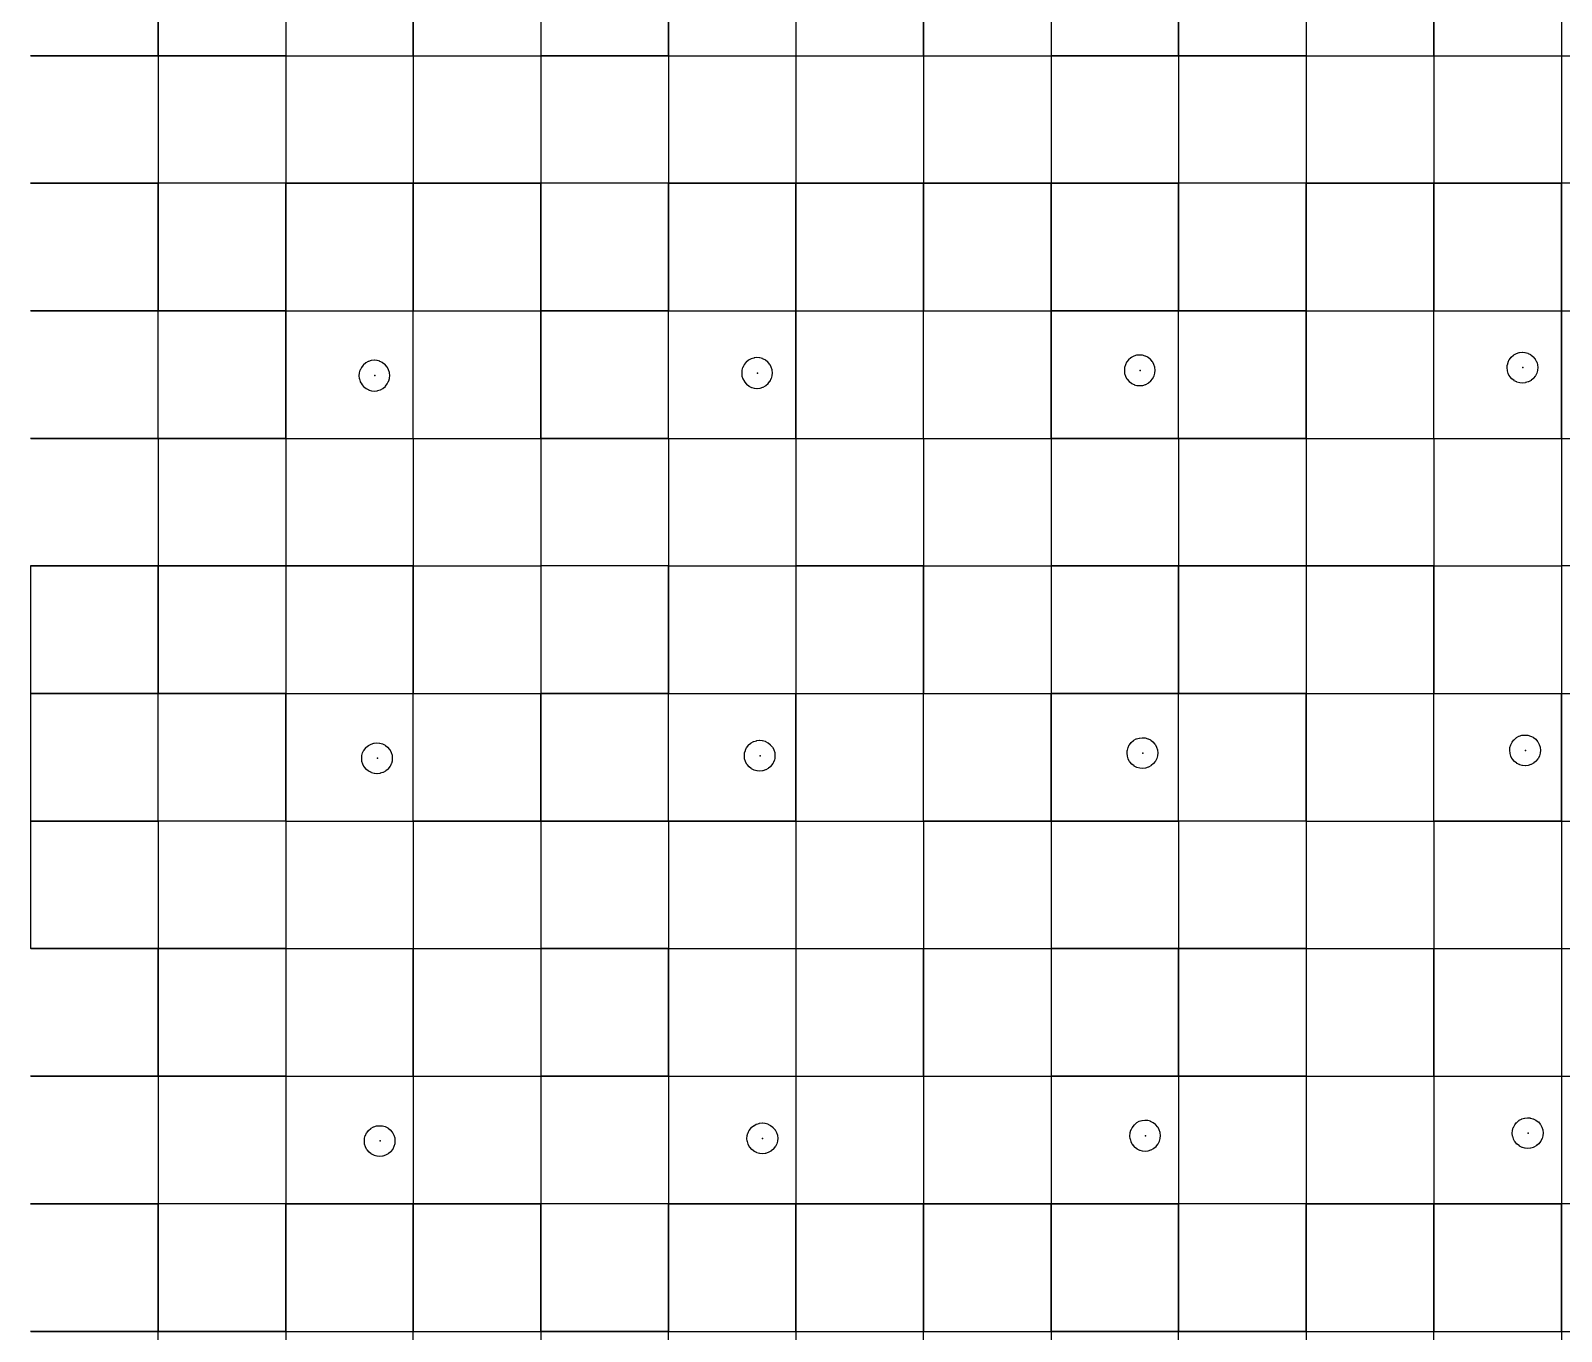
# Model space of a CAD drawing. Header units: metres. Extents: x 0 to 398, y -24 to 612.
# Drawn here: x 99 to 207, y 207 to 298.8 of the extents above; entities that cross this region are included whole.
import ezdxf

# ---------------------------------------------------------------- set-up
doc = ezdxf.new("R2010")
doc.units = ezdxf.units.M
doc.layers.add('LAYER_01_CUT', color=7, linetype='Continuous')
doc.layers.add('LAYER_04_GRID', color=7, linetype='Continuous')

msp = doc.modelspace()

# ---------------------------------------------------------------- linework, layer by layer
at = {"layer": 'LAYER_01_CUT'}
for points in [[(108, 297.01), (108, 306), (116.99, 306), (117, 306), (117, 297.01), (117, 297), (117, 288.01)], [(108, 305.99), (108, 297)], [(117, 305.99), (117, 297)], [(126, 297.01), (126, 306), (134.99, 306), (135, 306), (135, 297.01), (135, 297), (135, 288.01)], [(126, 305.99), (126, 297)], [(135, 305.99), (135, 297)], [(144, 297.01), (144, 306), (152.99, 306), (153, 306), (153, 297.01), (153, 297), (153, 288.01)], [(144, 305.99), (144, 297)], [(153, 305.99), (153, 297)], [(162, 297.01), (162, 306), (170.99, 306), (171, 306), (171, 297.01), (171, 297), (171, 288.01)], [(162, 305.99), (162, 297)], [(171, 305.99), (171, 297)], [(180, 297.01), (180, 306), (188.99, 306), (189, 306), (189, 297.01), (189, 297), (189, 288.01)], [(180, 305.99), (180, 297)], [(189, 305.99), (189, 297)], [(198, 297.01), (198, 306), (206.99, 306), (207, 306), (207, 297.01), (207, 297), (207, 288.01)], [(198, 305.99), (198, 297)], [(207, 305.99), (207, 297)], [(107.99, 297), (99, 297)], [(99.01, 297), (99, 297)], [(99.01, 297), (108, 297)], [(107.99, 297), (108, 297), (108, 288.01)], [(108, 297), (108, 297.01)], [(108, 297), (108, 296.99)], [(108, 297), (116.99, 297)], [(108, 297), (108.01, 297)], [(117, 297), (108.01, 297)], [(117, 297), (116.99, 297)], [(117, 297), (117, 296.99)], [(117, 297), (125.99, 297)], [(117, 297), (117.01, 297)], [(117.01, 297), (126, 297)], [(125.99, 297), (126, 297), (126, 288.01)], [(126, 297), (126, 297.01)], [(126.01, 297), (126, 297)], [(126, 297), (126, 296.99)], [(126, 297), (134.99, 297)], [(126.01, 297), (135, 297)], [(135, 297), (134.99, 297)], [(135, 297), (135, 296.99)], [(135, 297), (143.99, 297)], [(135, 297), (135.01, 297)], [(144, 297), (135.01, 297)], [(143.99, 297), (144, 297), (144, 288.01)], [(144, 297), (144, 297.01)], [(144, 297), (144, 296.99)], [(144, 297), (152.99, 297)], [(144, 297), (144.01, 297)], [(144.01, 297), (153, 297)], [(152.99, 297), (153, 297)], [(153.01, 297), (153, 297)], [(153, 297), (153, 296.99)], [(153, 297), (161.99, 297)], [(153.01, 297), (162, 297)], [(161.99, 297), (162, 297), (162, 288.01)], [(162, 297), (162, 297.01)], [(162, 297), (162, 296.99)], [(162, 297), (170.99, 297)], [(162, 297), (162.01, 297)], [(162.01, 297), (171, 297)], [(170.99, 297), (171, 297)], [(179.99, 297), (171, 297)], [(171.01, 297), (171, 297)], [(171, 297), (171, 296.99)], [(171.01, 297), (180, 297)], [(179.99, 297), (180, 297), (180, 288.01)], [(180, 297), (180, 297.01)], [(180, 297), (180, 296.99)], [(180, 297), (188.99, 297)], [(180, 297), (180.01, 297)], [(189, 297), (180.01, 297)], [(189, 297), (188.99, 297)], [(189, 297), (189, 296.99)], [(189, 297), (197.99, 297)], [(189, 297), (189.01, 297)], [(189.01, 297), (198, 297)], [(197.99, 297), (198, 297), (198, 288.01)], [(198, 297), (198, 297.01)], [(198.01, 297), (198, 297)], [(198, 297), (198, 296.99)], [(198, 297), (206.99, 297)], [(198.01, 297), (207, 297)], [(207, 297), (206.99, 297)], [(207, 297), (207, 296.99)], [(207, 297), (215.99, 297)], [(207, 297), (207.01, 297)], [(108, 296.99), (108, 288)], [(117, 296.99), (117, 288)], [(126, 296.99), (126, 288)], [(135, 296.99), (135, 288)], [(144, 296.99), (144, 288)], [(153, 296.99), (153, 288)], [(162, 296.99), (162, 288)], [(171, 296.99), (171, 288)], [(180, 296.99), (180, 288)], [(189, 296.99), (189, 288)], [(198, 296.99), (198, 288)], [(207, 296.99), (207, 288)], [(107.99, 288), (99, 288), (99.01, 288)], [(99.01, 288), (108, 288)], [(107.99, 288), (108, 288)], [(108, 288.01), (108, 288)], [(116.99, 288), (108, 288), (108.01, 288)], [(108, 279.01), (108, 288)], [(108, 287.99), (108, 288)], [(108, 287.99), (108, 279)], [(117, 288), (108.01, 288)], [(117, 288), (116.99, 288)], [(117, 288.01), (117, 288)], [(125.99, 288), (117, 288), (117.01, 288)], [(117, 279.01), (117, 288)], [(117, 287.99), (117, 288)], [(117, 287.99), (117, 279)], [(117.01, 288), (126, 288)], [(125.99, 288), (126, 288)], [(126, 288.01), (126, 288)], [(134.99, 288), (126, 288), (126.01, 288)], [(126, 279.01), (126, 288)], [(126, 287.99), (126, 288)], [(126, 287.99), (126, 279)], [(126.01, 288), (135, 288)], [(135, 288), (134.99, 288)], [(135, 288.01), (135, 288)], [(143.99, 288), (135, 288), (135.01, 288)], [(135, 279.01), (135, 288)], [(135, 287.99), (135, 288)], [(135, 287.99), (135, 279)], [(144, 288), (135.01, 288)], [(144, 288), (143.99, 288)], [(144, 288.01), (144, 288)], [(152.99, 288), (144, 288), (144.01, 288)], [(144, 279.01), (144, 288)], [(144, 287.99), (144, 288)], [(144, 287.99), (144, 279)], [(144.01, 288), (153, 288)], [(152.99, 288), (153, 288)], [(153, 288.01), (153, 288)], [(161.99, 288), (153, 288), (153.01, 288)], [(153, 279.01), (153, 288)], [(153, 287.99), (153, 288)], [(153, 287.99), (153, 279)], [(153.01, 288), (162, 288)], [(162, 288), (161.99, 288)], [(162, 288.01), (162, 288)], [(170.99, 288), (162, 288), (162.01, 288)], [(162, 279.01), (162, 288)], [(162, 287.99), (162, 288)], [(162, 287.99), (162, 279)], [(162.01, 288), (171, 288)], [(170.99, 288), (171, 288)], [(171, 288.01), (171, 288)], [(179.99, 288), (171, 288), (171.01, 288)], [(171, 279.01), (171, 288)], [(171, 287.99), (171, 288)], [(171, 287.99), (171, 279)], [(171.01, 288), (180, 288)], [(179.99, 288), (180, 288)], [(180, 288.01), (180, 288)], [(188.99, 288), (180, 288), (180.01, 288)], [(180, 279.01), (180, 288)], [(180, 287.99), (180, 288)], [(180, 287.99), (180, 279)], [(189, 288), (180.01, 288)], [(189, 288), (188.99, 288)], [(189, 288.01), (189, 288)], [(197.99, 288), (189, 288), (189.01, 288)], [(189, 279.01), (189, 288)], [(189, 287.99), (189, 288)], [(189, 287.99), (189, 279)], [(189.01, 288), (198, 288)], [(197.99, 288), (198, 288)], [(198, 288.01), (198, 288)], [(206.99, 288), (198, 288), (198.01, 288)], [(198, 279.01), (198, 288)], [(198, 287.99), (198, 288)], [(198, 287.99), (198, 279)], [(198.01, 288), (207, 288)], [(207, 288), (206.99, 288)], [(207, 288.01), (207, 288)], [(215.99, 288), (207, 288), (207.01, 288)], [(207, 279.01), (207, 288)], [(207, 287.99), (207, 288)], [(207, 287.99), (207, 279)], [(107.99, 279), (99, 279)], [(99.01, 279), (99, 279)], [(99.01, 279), (108, 279)], [(107.99, 279), (108, 279)], [(108, 279.01), (108, 279)], [(108, 270.01), (108, 279), (108, 278.99)], [(108, 279), (116.99, 279)], [(108, 279), (108.01, 279)], [(108, 270), (108, 278.99)], [(117, 279), (108.01, 279)], [(116.99, 279), (117, 279), (117, 270.01), (117, 270), (117, 261.01)], [(117, 279.01), (117, 279)], [(117, 279), (117, 278.99)], [(117, 279), (125.99, 279)], [(117, 279), (117.01, 279)], [(117, 270), (117, 278.99)], [(117.01, 279), (126, 279)], [(125.99, 279), (126, 279)], [(126, 279.01), (126, 279)], [(126, 270.01), (126, 279), (126, 278.99)], [(126.01, 279), (126, 279)], [(126, 279), (134.99, 279)], [(126, 270), (126, 278.99)], [(126.01, 279), (135, 279)], [(134.99, 279), (135, 279), (135, 270.01), (135, 270), (135, 261.01)], [(135, 279.01), (135, 279)], [(135, 279), (135, 278.99)], [(135, 279), (143.99, 279)], [(135, 279), (135.01, 279)], [(135, 270), (135, 278.99)], [(144, 279), (135.01, 279)], [(144, 279), (143.99, 279)], [(144, 279.01), (144, 279)], [(144, 270.01), (144, 279), (144, 278.99)], [(144, 279), (152.99, 279)], [(144, 279), (144.01, 279)], [(144, 270), (144, 278.99)], [(144.01, 279), (153, 279)], [(152.99, 279), (153, 279), (153, 270.01), (153, 270), (153, 261.01)], [(153, 279.01), (153, 279)], [(153.01, 279), (153, 279)], [(153, 279), (153, 278.99)], [(153, 279), (161.99, 279)], [(153, 270), (153, 278.99)], [(153.01, 279), (162, 279)], [(162, 279), (161.99, 279)], [(162, 279.01), (162, 279)], [(162, 270.01), (162, 279), (162, 278.99)], [(162, 279), (170.99, 279)], [(162, 279), (162.01, 279)], [(162, 270), (162, 278.99)], [(162.01, 279), (171, 279)], [(170.99, 279), (171, 279), (171, 270.01), (171, 270), (171, 261.01)], [(171, 279.01), (171, 279)], [(179.99, 279), (171, 279)], [(171.01, 279), (171, 279)], [(171, 279), (171, 278.99)], [(171, 270), (171, 278.99)], [(171.01, 279), (180, 279)], [(179.99, 279), (180, 279)], [(180, 279.01), (180, 279)], [(180, 270.01), (180, 279), (180, 278.99)], [(180, 279), (188.99, 279)], [(180, 279), (180.01, 279)], [(180, 270), (180, 278.99)], [(189, 279), (180.01, 279)], [(188.99, 279), (189, 279), (189, 270.01), (189, 270), (189, 261.01)], [(189, 279.01), (189, 279)], [(189, 279), (189, 278.99)], [(189, 279), (197.99, 279)], [(189, 279), (189.01, 279)], [(189, 270), (189, 278.99)], [(189.01, 279), (198, 279)], [(197.99, 279), (198, 279)], [(198, 279.01), (198, 279)], [(198, 270.01), (198, 279), (198, 278.99)], [(198.01, 279), (198, 279)], [(198, 279), (206.99, 279)], [(198, 270), (198, 278.99)], [(198.01, 279), (207, 279)], [(206.99, 279), (207, 279), (207, 270.01), (207, 270), (207, 261.01)], [(207, 279.01), (207, 279)], [(207, 279), (207, 278.99)], [(207, 279), (215.99, 279)], [(207, 279), (207.01, 279)], [(207, 270), (207, 278.99)], [(123.84, 275.34), (123.83, 275.35), (123.65, 275.43), (123.64, 275.44), (123.63, 275.44), (123.45, 275.49), (123.44, 275.49), (123.43, 275.49), (123.26, 275.51), (123.25, 275.51), (123.24, 275.51), (123.05, 275.49), (123.04, 275.49), (123.03, 275.49), (122.85, 275.43), (122.84, 275.43), (122.83, 275.42), (122.65, 275.33), (122.64, 275.32), (122.63, 275.31), (122.48, 275.18), (122.47, 275.17), (122.35, 275.01), (122.34, 275.01), (122.34, 275), (122.25, 274.82), (122.24, 274.81), (122.24, 274.81), (122.19, 274.62), (122.19, 274.61), (122.19, 274.61), (122.17, 274.43), (122.17, 274.42), (122.17, 274.41), (122.19, 274.22), (122.19, 274.21), (122.2, 274.2), (122.25, 274.02), (122.26, 274.01), (122.26, 274), (122.36, 273.82), (122.36, 273.82), (122.37, 273.8), (122.5, 273.65), (122.51, 273.64), (122.67, 273.52), (122.68, 273.51), (122.68, 273.51), (122.86, 273.42), (122.87, 273.41), (122.88, 273.41), (123.06, 273.36), (123.07, 273.36), (123.08, 273.36), (123.26, 273.34), (123.26, 273.34), (123.27, 273.34), (123.46, 273.36), (123.47, 273.36), (123.48, 273.37), (123.67, 273.42), (123.67, 273.43), (123.68, 273.43), (123.86, 273.53), (123.87, 273.53), (123.88, 273.54), (124.03, 273.67), (124.04, 273.68), (124.17, 273.84), (124.17, 273.85), (124.17, 273.85), (124.26, 274.03), (124.27, 274.04), (124.27, 274.05), (124.32, 274.23), (124.32, 274.24), (124.32, 274.25), (124.34, 274.43), (124.34, 274.43), (124.34, 274.44), (124.32, 274.63), (124.32, 274.64), (124.32, 274.65), (124.26, 274.84), (124.25, 274.84), (124.25, 274.85), (124.15, 275.03), (124.15, 275.04), (124.14, 275.05), (124.01, 275.21), (124, 275.21), (123.84, 275.34), (123.84, 275.34)], [(150.47, 273.55), (150.48, 273.55), (150.67, 273.61), (150.67, 273.61), (150.68, 273.62), (150.86, 273.71), (150.87, 273.72), (150.88, 273.73), (151.03, 273.86), (151.04, 273.87), (151.16, 274.03), (151.17, 274.03), (151.17, 274.04), (151.26, 274.22), (151.27, 274.23), (151.27, 274.23), (151.32, 274.42), (151.32, 274.43), (151.32, 274.43), (151.34, 274.61), (151.34, 274.62), (151.34, 274.63), (151.32, 274.82), (151.32, 274.83), (151.31, 274.84), (151.26, 275.02), (151.25, 275.03), (151.25, 275.04), (151.15, 275.22), (151.15, 275.22), (151.14, 275.24), (151.01, 275.39), (151, 275.4), (150.84, 275.52), (150.83, 275.53), (150.83, 275.53), (150.65, 275.62), (150.64, 275.62), (150.63, 275.63), (150.45, 275.68), (150.44, 275.68), (150.43, 275.68), (150.25, 275.7), (150.25, 275.7), (150.24, 275.7), (150.05, 275.68), (150.04, 275.67), (150.03, 275.67), (149.84, 275.61), (149.84, 275.61), (149.83, 275.61), (149.65, 275.51), (149.64, 275.51), (149.63, 275.5), (149.48, 275.37), (149.47, 275.36), (149.34, 275.2), (149.34, 275.19), (149.34, 275.18), (149.25, 275.01), (149.24, 275), (149.24, 274.99), (149.19, 274.81), (149.19, 274.8), (149.19, 274.79), (149.17, 274.61), (149.17, 274.61), (149.17, 274.6), (149.19, 274.41), (149.19, 274.4), (149.19, 274.39), (149.25, 274.2), (149.26, 274.19), (149.26, 274.19), (149.36, 274.01), (149.36, 274), (149.37, 273.99), (149.5, 273.83), (149.51, 273.83), (149.67, 273.7), (149.68, 273.7), (149.68, 273.69), (149.86, 273.6), (149.87, 273.6), (149.88, 273.6), (150.06, 273.55), (150.07, 273.55), (150.08, 273.54), (150.25, 273.53), (150.26, 273.53), (150.27, 273.53), (150.46, 273.55), (150.47, 273.55)], [(178.27, 274.41), (178.27, 274.42), (178.32, 274.6), (178.32, 274.61), (178.32, 274.62), (178.34, 274.8), (178.34, 274.81), (178.34, 274.81), (178.32, 275.01), (178.32, 275.01), (178.31, 275.02), (178.26, 275.21), (178.25, 275.22), (178.25, 275.23), (178.15, 275.4), (178.15, 275.41), (178.14, 275.42), (178.01, 275.58), (178, 275.58), (177.84, 275.71), (177.83, 275.71), (177.83, 275.72), (177.65, 275.81), (177.64, 275.81), (177.63, 275.81), (177.45, 275.86), (177.44, 275.87), (177.43, 275.87), (177.25, 275.88), (177.25, 275.88), (177.24, 275.88), (177.05, 275.86), (177.04, 275.86), (177.03, 275.86), (176.84, 275.8), (176.84, 275.8), (176.83, 275.79), (176.65, 275.7), (176.64, 275.69), (176.63, 275.68), (176.47, 275.55), (176.47, 275.55), (176.34, 275.39), (176.34, 275.38), (176.33, 275.37), (176.25, 275.19), (176.24, 275.19), (176.24, 275.18), (176.19, 274.99), (176.19, 274.99), (176.19, 274.98), (176.17, 274.8), (176.17, 274.79), (176.17, 274.78), (176.19, 274.59), (176.19, 274.58), (176.19, 274.58), (176.25, 274.39), (176.25, 274.38), (176.26, 274.37), (176.35, 274.2), (176.36, 274.19), (176.37, 274.18), (176.5, 274.02), (176.51, 274.01), (176.67, 273.89), (176.67, 273.88), (176.68, 273.88), (176.86, 273.79), (176.87, 273.79), (176.87, 273.78), (177.06, 273.73), (177.07, 273.73), (177.07, 273.73), (177.25, 273.72), (177.26, 273.72), (177.27, 273.72), (177.46, 273.74), (177.47, 273.74), (177.48, 273.74), (177.66, 273.8), (177.67, 273.8), (177.68, 273.8), (177.86, 273.9), (177.86, 273.9), (177.88, 273.92), (178.03, 274.05), (178.04, 274.05), (178.16, 274.21), (178.17, 274.22), (178.17, 274.23), (178.26, 274.4), (178.27, 274.41)], [(203.24, 275.36), (203.24, 275.37), (203.24, 275.38), (203.33, 275.56), (203.34, 275.57), (203.34, 275.57), (203.47, 275.73), (203.47, 275.74), (203.63, 275.87), (203.64, 275.88), (203.65, 275.89), (203.83, 275.98), (203.83, 275.98), (203.84, 275.99), (204.03, 276.05), (204.04, 276.05), (204.05, 276.05), (204.24, 276.07), (204.25, 276.07), (204.25, 276.07), (204.43, 276.05), (204.44, 276.05), (204.45, 276.05), (204.63, 276), (204.64, 276), (204.65, 275.99), (204.83, 275.91), (204.83, 275.9), (204.84, 275.9), (205, 275.77), (205.01, 275.76), (205.14, 275.61), (205.15, 275.6), (205.15, 275.59), (205.25, 275.41), (205.25, 275.4), (205.26, 275.4), (205.31, 275.21), (205.32, 275.2), (205.32, 275.19), (205.34, 275), (205.34, 274.99), (205.34, 274.99), (205.32, 274.81), (205.32, 274.8), (205.32, 274.79), (205.27, 274.61), (205.26, 274.6), (205.26, 274.59), (205.17, 274.41), (205.17, 274.41), (205.16, 274.4), (205.04, 274.24), (205.03, 274.23), (204.88, 274.1), (204.86, 274.09), (204.86, 274.09), (204.68, 273.99), (204.67, 273.99), (204.66, 273.98), (204.48, 273.93), (204.47, 273.92), (204.46, 273.92), (204.27, 273.9), (204.26, 273.9), (204.25, 273.9), (204.07, 273.92), (204.07, 273.92), (204.06, 273.92), (203.87, 273.97), (203.87, 273.97), (203.86, 273.98), (203.68, 274.07), (203.67, 274.07), (203.67, 274.08), (203.51, 274.2), (203.5, 274.21), (203.37, 274.36), (203.36, 274.38), (203.35, 274.38), (203.26, 274.56), (203.25, 274.57), (203.25, 274.58), (203.19, 274.76), (203.19, 274.77), (203.19, 274.78), (203.17, 274.97), (203.17, 274.98), (203.17, 274.99), (203.18, 275.16), (203.19, 275.17), (203.19, 275.18), (203.24, 275.36)], [(108, 270), (108, 270.01)], [(126, 270), (126, 270.01)], [(144, 270), (144, 270.01)], [(162, 270), (162, 270.01)], [(180, 270), (180, 270.01)], [(198, 270), (198, 270.01)], [(107.99, 270), (99, 270)], [(99.01, 270), (99, 270)], [(99.01, 270), (108, 270)], [(107.99, 270), (108, 270), (108, 261.01)], [(108, 270), (108, 269.99)], [(108, 270), (116.99, 270)], [(108, 270), (108.01, 270)], [(108, 269.99), (108, 261)], [(117, 270), (108.01, 270)], [(117, 270), (116.99, 270)], [(117, 270), (117, 269.99)], [(117, 270), (125.99, 270)], [(117, 270), (117.01, 270)], [(117, 269.99), (117, 261)], [(117.01, 270), (126, 270)], [(125.99, 270), (126, 270), (126, 261.01)], [(126.01, 270), (126, 270)], [(126, 270), (126, 269.99)], [(126, 270), (134.99, 270)], [(126, 269.99), (126, 261)], [(126.01, 270), (135, 270)], [(135, 270), (134.99, 270)], [(135, 270), (135, 269.99)], [(135, 270), (143.99, 270)], [(135, 270), (135.01, 270)], [(135, 269.99), (135, 261)], [(144, 270), (135.01, 270)], [(143.99, 270), (144, 270), (144, 261.01)], [(144, 270), (144, 269.99)], [(144, 270), (152.99, 270)], [(144, 270), (144.01, 270)], [(144, 269.99), (144, 261)], [(144.01, 270), (153, 270)], [(152.99, 270), (153, 270)], [(153.01, 270), (153, 270)], [(153, 270), (153, 269.99)], [(153, 270), (161.99, 270)], [(153, 269.99), (153, 261)], [(153.01, 270), (162, 270)], [(161.99, 270), (162, 270), (162, 261.01)], [(162, 270), (162, 269.99)], [(162, 270), (170.99, 270)], [(162, 270), (162.01, 270)], [(162, 269.99), (162, 261)], [(162.01, 270), (171, 270)], [(170.99, 270), (171, 270)], [(179.99, 270), (171, 270)], [(171.01, 270), (171, 270)], [(171, 270), (171, 269.99)], [(171, 269.99), (171, 261)], [(171.01, 270), (180, 270)], [(179.99, 270), (180, 270), (180, 261.01)], [(180, 270), (180, 269.99)], [(180, 270), (188.99, 270)], [(180, 270), (180.01, 270)], [(180, 269.99), (180, 261)], [(189, 270), (180.01, 270)], [(189, 270), (188.99, 270)], [(189, 270), (189, 269.99)], [(189, 270), (197.99, 270)], [(189, 270), (189.01, 270)], [(189, 269.99), (189, 261)], [(189.01, 270), (198, 270)], [(197.99, 270), (198, 270), (198, 261.01)], [(198.01, 270), (198, 270)], [(198, 270), (198, 269.99)], [(198, 270), (206.99, 270)], [(198, 269.99), (198, 261)], [(198.01, 270), (207, 270)], [(207, 270), (206.99, 270)], [(207, 270), (207, 269.99)], [(207, 270), (215.99, 270)], [(207, 270), (207.01, 270)], [(207, 269.99), (207, 261)], [(107.99, 261), (99, 261), (99, 252.01), (99, 252), (99, 243.01), (99, 243), (99, 234.01)], [(99.01, 261), (99, 261)], [(99.01, 261), (108, 261)], [(107.99, 261), (108, 261)], [(108, 261.01), (108, 261)], [(108, 252.01), (108, 261), (116.99, 261)], [(108, 260.99), (108, 261)], [(108, 261), (108.01, 261)], [(108, 260.99), (108, 252)], [(117, 261), (108.01, 261)], [(117, 261), (116.99, 261)], [(117, 261.01), (117, 261)], [(125.99, 261), (117, 261), (117, 252.01), (117, 252), (117, 243.01), (117, 243), (117, 234.01)], [(117, 260.99), (117, 261)], [(117, 261), (117.01, 261)], [(117, 260.99), (117, 252)], [(117.01, 261), (126, 261)], [(125.99, 261), (126, 261)], [(126, 261.01), (126, 261)], [(126, 252.01), (126, 261), (134.99, 261)], [(126.01, 261), (126, 261)], [(126, 260.99), (126, 261)], [(126, 260.99), (126, 252)], [(126.01, 261), (135, 261)], [(135, 261), (134.99, 261)], [(135, 261.01), (135, 261)], [(143.99, 261), (135, 261), (135, 252.01), (135, 252), (135, 243.01), (135, 243), (135, 234.01)], [(135, 260.99), (135, 261)], [(135, 261), (135.01, 261)], [(135, 260.99), (135, 252)], [(144, 261), (135.01, 261)], [(144, 261), (143.99, 261)], [(144, 261.01), (144, 261)], [(144, 252.01), (144, 261), (152.99, 261)], [(144, 260.99), (144, 261)], [(144, 261), (144.01, 261)], [(144, 260.99), (144, 252)], [(144.01, 261), (153, 261)], [(152.99, 261), (153, 261)], [(153, 261.01), (153, 261)], [(161.99, 261), (153, 261), (153, 252.01), (153, 252), (153, 243.01), (153, 243), (153, 234.01)], [(153.01, 261), (153, 261)], [(153, 260.99), (153, 261)], [(153, 260.99), (153, 252)], [(153.01, 261), (162, 261)], [(162, 261), (161.99, 261)], [(162, 261.01), (162, 261)], [(162, 252.01), (162, 261), (170.99, 261)], [(162, 260.99), (162, 261)], [(162, 261), (162.01, 261)], [(162, 260.99), (162, 252)], [(162.01, 261), (171, 261)], [(170.99, 261), (171, 261)], [(171, 261.01), (171, 261)], [(179.99, 261), (171, 261), (171, 252.01), (171, 252), (171, 243.01), (171, 243), (171, 234.01)], [(171.01, 261), (171, 261)], [(171, 260.99), (171, 261)], [(171, 260.99), (171, 252)], [(171.01, 261), (180, 261)], [(179.99, 261), (180, 261)], [(180, 261.01), (180, 261)], [(180, 252.01), (180, 261), (188.99, 261)], [(180, 260.99), (180, 261)], [(180, 261), (180.01, 261)], [(180, 260.99), (180, 252)], [(189, 261), (180.01, 261)], [(189, 261), (188.99, 261)], [(189, 261.01), (189, 261)], [(197.99, 261), (189, 261), (189, 252.01), (189, 252), (189, 243.01), (189, 243), (189, 234.01)], [(189, 260.99), (189, 261)], [(189, 261), (189.01, 261)], [(189, 260.99), (189, 252)], [(189.01, 261), (198, 261)], [(197.99, 261), (198, 261)], [(198, 261.01), (198, 261)], [(198, 252.01), (198, 261), (206.99, 261)], [(198.01, 261), (198, 261)], [(198, 260.99), (198, 261)], [(198, 260.99), (198, 252)], [(198.01, 261), (207, 261)], [(207, 261), (206.99, 261)], [(207, 261.01), (207, 261)], [(215.99, 261), (207, 261), (207, 252.01), (207, 252), (207, 243.01), (207, 243), (207, 234.01)], [(207, 260.99), (207, 261)], [(207, 261), (207.01, 261)], [(207, 260.99), (207, 252)], [(107.99, 252), (99, 252)], [(99.01, 252), (99, 252)], [(99.01, 252), (108, 252)], [(107.99, 252), (108, 252)], [(108, 252), (108, 252.01)], [(108, 243.01), (108, 252), (108, 251.99)], [(108, 252), (116.99, 252)], [(108, 252), (108.01, 252)], [(108, 243), (108, 251.99)], [(117, 252), (108.01, 252)], [(117, 252), (116.99, 252)], [(117, 252), (117, 251.99)], [(117, 252), (125.99, 252)], [(117, 252), (117.01, 252)], [(117, 243), (117, 251.99)], [(117.01, 252), (126, 252)], [(125.99, 252), (126, 252)], [(126, 252), (126, 252.01)], [(126, 243.01), (126, 252), (126, 251.99)], [(126.01, 252), (126, 252)], [(126, 252), (134.99, 252)], [(126, 243), (126, 251.99)], [(126.01, 252), (135, 252)], [(135, 252), (134.99, 252)], [(135, 252), (135, 251.99)], [(135, 252), (143.99, 252)], [(135, 252), (135.01, 252)], [(135, 243), (135, 251.99)], [(144, 252), (135.01, 252)], [(144, 252), (143.99, 252)], [(144, 252), (144, 252.01)], [(144, 243.01), (144, 252), (144, 251.99)], [(144, 252), (152.99, 252)], [(144, 252), (144.01, 252)], [(144, 243), (144, 251.99)], [(144.01, 252), (153, 252)], [(152.99, 252), (153, 252)], [(153.01, 252), (153, 252)], [(153, 252), (153, 251.99)], [(153, 252), (161.99, 252)], [(153, 243), (153, 251.99)], [(153.01, 252), (162, 252)], [(162, 252), (161.99, 252)], [(162, 252), (162, 252.01)], [(162, 243.01), (162, 252), (162, 251.99)], [(162, 252), (170.99, 252)], [(162, 252), (162.01, 252)], [(162, 243), (162, 251.99)], [(162.01, 252), (171, 252)], [(170.99, 252), (171, 252)], [(179.99, 252), (171, 252)], [(171.01, 252), (171, 252)], [(171, 252), (171, 251.99)], [(171, 243), (171, 251.99)], [(171.01, 252), (180, 252)], [(179.99, 252), (180, 252)], [(180, 252), (180, 252.01)], [(180, 243.01), (180, 252), (180, 251.99)], [(180, 252), (188.99, 252)], [(180, 252), (180.01, 252)], [(180, 243), (180, 251.99)], [(189, 252), (180.01, 252)], [(189, 252), (188.99, 252)], [(189, 252), (189, 251.99)], [(189, 252), (197.99, 252)], [(189, 252), (189.01, 252)], [(189, 243), (189, 251.99)], [(189.01, 252), (198, 252)], [(197.99, 252), (198, 252)], [(198, 252), (198, 252.01)], [(198, 243.01), (198, 252), (198, 251.99)], [(198.01, 252), (198, 252)], [(198, 252), (206.99, 252)], [(198, 243), (198, 251.99)], [(198.01, 252), (207, 252)], [(207, 252), (206.99, 252)], [(207, 252), (207, 251.99)], [(207, 252), (215.99, 252)], [(207, 252), (207.01, 252)], [(207, 243), (207, 251.99)], [(123.03, 248.43), (123.22, 248.49), (123.23, 248.49), (123.24, 248.49), (123.43, 248.51), (123.43, 248.51), (123.44, 248.51), (123.62, 248.5), (123.63, 248.49), (123.64, 248.49), (123.82, 248.44), (123.83, 248.44), (123.84, 248.44), (124.01, 248.35), (124.02, 248.34), (124.03, 248.34), (124.19, 248.21), (124.19, 248.21), (124.32, 248.05), (124.34, 248.04), (124.34, 248.03), (124.44, 247.85), (124.44, 247.85), (124.44, 247.84), (124.5, 247.65), (124.5, 247.64), (124.5, 247.63), (124.52, 247.44), (124.52, 247.43), (124.52, 247.43), (124.51, 247.25), (124.51, 247.24), (124.51, 247.23), (124.46, 247.05), (124.45, 247.04), (124.45, 247.03), (124.36, 246.85), (124.36, 246.85), (124.35, 246.84), (124.23, 246.68), (124.22, 246.67), (124.07, 246.54), (124.05, 246.53), (124.04, 246.53), (123.87, 246.43), (123.86, 246.43), (123.85, 246.42), (123.66, 246.37), (123.66, 246.36), (123.65, 246.36), (123.46, 246.34), (123.45, 246.34), (123.44, 246.34), (123.26, 246.36), (123.25, 246.36), (123.25, 246.36), (123.06, 246.41), (123.05, 246.42), (123.05, 246.42), (122.87, 246.51), (122.86, 246.51), (122.85, 246.52), (122.7, 246.64), (122.69, 246.65), (122.56, 246.8), (122.55, 246.82), (122.54, 246.82), (122.45, 247), (122.44, 247.01), (122.44, 247.02), (122.38, 247.2), (122.38, 247.21), (122.38, 247.22), (122.36, 247.41), (122.36, 247.42), (122.36, 247.43), (122.37, 247.61), (122.37, 247.61), (122.38, 247.62), (122.43, 247.81), (122.43, 247.81), (122.43, 247.82), (122.52, 248), (122.53, 248.01), (122.53, 248.01), (122.66, 248.17), (122.66, 248.18), (122.82, 248.31), (122.83, 248.32), (122.84, 248.33), (123.02, 248.42), (123.02, 248.43), (123.03, 248.43)], [(149.45, 247.19), (149.44, 247.19), (149.44, 247.2), (149.38, 247.39), (149.38, 247.4), (149.38, 247.41), (149.36, 247.6), (149.36, 247.61), (149.36, 247.61), (149.37, 247.79), (149.37, 247.8), (149.38, 247.81), (149.43, 247.99), (149.43, 248), (149.43, 248.01), (149.52, 248.19), (149.53, 248.19), (149.53, 248.2), (149.66, 248.36), (149.66, 248.37), (149.82, 248.5), (149.83, 248.51), (149.84, 248.51), (150.01, 248.61), (150.02, 248.61), (150.03, 248.62), (150.22, 248.67), (150.23, 248.68), (150.23, 248.68), (150.43, 248.7), (150.43, 248.7), (150.44, 248.7), (150.62, 248.68), (150.63, 248.68), (150.64, 248.68), (150.82, 248.63), (150.83, 248.63), (150.84, 248.62), (151.01, 248.53), (151.02, 248.53), (151.03, 248.52), (151.19, 248.4), (151.19, 248.39), (151.32, 248.24), (151.34, 248.22), (151.34, 248.22), (151.44, 248.04), (151.44, 248.03), (151.44, 248.02), (151.5, 247.84), (151.5, 247.83), (151.5, 247.82), (151.52, 247.63), (151.52, 247.62), (151.52, 247.61), (151.51, 247.43), (151.51, 247.43), (151.51, 247.42), (151.46, 247.23), (151.45, 247.23), (151.45, 247.22), (151.36, 247.04), (151.36, 247.03), (151.35, 247.03), (151.23, 246.87), (151.22, 246.86), (151.06, 246.73), (151.05, 246.72), (151.04, 246.71), (150.87, 246.62), (150.86, 246.61), (150.85, 246.61), (150.66, 246.55), (150.66, 246.55), (150.65, 246.55), (150.46, 246.53), (150.45, 246.53), (150.44, 246.53), (150.26, 246.55), (150.25, 246.55), (150.25, 246.55), (150.06, 246.6), (150.05, 246.6), (150.05, 246.6), (149.87, 246.69), (149.86, 246.7), (149.85, 246.7), (149.69, 246.83), (149.69, 246.83), (149.56, 246.99), (149.55, 247), (149.54, 247.01), (149.45, 247.19)], [(177.64, 248.87), (177.82, 248.81), (177.83, 248.81), (177.84, 248.81), (178.01, 248.72), (178.02, 248.72), (178.03, 248.71), (178.19, 248.58), (178.19, 248.58), (178.32, 248.42), (178.34, 248.41), (178.34, 248.4), (178.44, 248.23), (178.44, 248.22), (178.44, 248.21), (178.5, 248.02), (178.5, 248.01), (178.5, 248.01), (178.52, 247.82), (178.52, 247.81), (178.52, 247.8), (178.51, 247.62), (178.51, 247.61), (178.51, 247.6), (178.46, 247.42), (178.45, 247.41), (178.45, 247.41), (178.36, 247.23), (178.36, 247.22), (178.35, 247.21), (178.23, 247.05), (178.22, 247.05), (178.06, 246.92), (178.05, 246.91), (178.04, 246.9), (177.87, 246.8), (177.86, 246.8), (177.85, 246.8), (177.66, 246.74), (177.65, 246.74), (177.65, 246.74), (177.46, 246.72), (177.45, 246.72), (177.44, 246.72), (177.26, 246.73), (177.25, 246.73), (177.25, 246.73), (177.06, 246.79), (177.05, 246.79), (177.05, 246.79), (176.87, 246.88), (176.86, 246.88), (176.85, 246.89), (176.69, 247.01), (176.69, 247.02), (176.56, 247.18), (176.55, 247.19), (176.54, 247.2), (176.45, 247.37), (176.44, 247.38), (176.44, 247.39), (176.38, 247.58), (176.38, 247.59), (176.38, 247.59), (176.36, 247.78), (176.36, 247.79), (176.36, 247.8), (176.37, 247.98), (176.37, 247.99), (176.38, 248), (176.43, 248.18), (176.43, 248.19), (176.43, 248.19), (176.52, 248.37), (176.53, 248.38), (176.53, 248.39), (176.66, 248.55), (176.66, 248.55), (176.82, 248.68), (176.83, 248.69), (176.84, 248.7), (177.01, 248.8), (177.02, 248.8), (177.03, 248.8), (177.22, 248.86), (177.23, 248.86), (177.23, 248.86), (177.42, 248.88), (177.43, 248.88), (177.44, 248.88), (177.62, 248.87), (177.63, 248.87), (177.64, 248.87)], [(203.38, 247.78), (203.36, 247.97), (203.36, 247.98), (203.36, 247.99), (203.37, 248.17), (203.37, 248.17), (203.37, 248.18), (203.43, 248.37), (203.43, 248.37), (203.43, 248.38), (203.52, 248.56), (203.52, 248.57), (203.53, 248.57), (203.65, 248.73), (203.66, 248.74), (203.82, 248.87), (203.83, 248.88), (203.84, 248.89), (204.01, 248.98), (204.02, 248.99), (204.03, 248.99), (204.22, 249.05), (204.23, 249.05), (204.23, 249.05), (204.42, 249.07), (204.43, 249.07), (204.44, 249.07), (204.62, 249.05), (204.63, 249.05), (204.64, 249.05), (204.82, 249), (204.83, 249), (204.83, 248.99), (205.01, 248.91), (205.02, 248.9), (205.03, 248.9), (205.19, 248.77), (205.19, 248.77), (205.32, 248.61), (205.33, 248.6), (205.34, 248.59), (205.44, 248.41), (205.44, 248.4), (205.44, 248.4), (205.5, 248.21), (205.5, 248.2), (205.5, 248.19), (205.52, 248), (205.52, 247.99), (205.52, 247.99), (205.51, 247.81), (205.51, 247.8), (205.51, 247.79), (205.45, 247.61), (205.45, 247.6), (205.45, 247.59), (205.36, 247.41), (205.36, 247.41), (205.35, 247.4), (205.23, 247.24), (205.22, 247.23), (205.06, 247.1), (205.05, 247.09), (205.04, 247.09), (204.87, 246.99), (204.86, 246.99), (204.85, 246.98), (204.66, 246.93), (204.65, 246.92), (204.65, 246.92), (204.46, 246.9), (204.45, 246.9), (204.44, 246.9), (204.26, 246.92), (204.25, 246.92), (204.24, 246.92), (204.06, 246.97), (204.05, 246.97), (204.05, 246.98), (203.87, 247.07), (203.86, 247.07), (203.85, 247.08), (203.69, 247.2), (203.69, 247.21), (203.56, 247.36), (203.55, 247.38), (203.54, 247.38), (203.44, 247.56), (203.44, 247.57), (203.44, 247.58), (203.38, 247.76), (203.38, 247.77), (203.38, 247.78)], [(108, 243), (108, 243.01)], [(126, 243), (126, 243.01)], [(144, 243), (144, 243.01)], [(162, 243), (162, 243.01)], [(180, 243), (180, 243.01)], [(198, 243), (198, 243.01)], [(107.99, 243), (99, 243)], [(99.01, 243), (99, 243)], [(99.01, 243), (108, 243)], [(107.99, 243), (108, 243)], [(116.99, 243), (108, 243), (108, 234.01)], [(108, 243), (108, 242.99)], [(108, 243), (108.01, 243)], [(108, 242.99), (108, 234)], [(117, 243), (108.01, 243)], [(117, 243), (116.99, 243)], [(117, 243), (117, 242.99)], [(117, 243), (125.99, 243)], [(117, 243), (117.01, 243)], [(117, 242.99), (117, 234)], [(117.01, 243), (126, 243)], [(125.99, 243), (126, 243)], [(134.99, 243), (126, 243), (126, 234.01)], [(126.01, 243), (126, 243)], [(126, 243), (126, 242.99)], [(126, 242.99), (126, 234)], [(126.01, 243), (135, 243)], [(135, 243), (134.99, 243)], [(135, 243), (135, 242.99)], [(135, 243), (143.99, 243)], [(135, 243), (135.01, 243)], [(135, 242.99), (135, 234)], [(144, 243), (135.01, 243)], [(144, 243), (143.99, 243)], [(152.99, 243), (144, 243), (144, 234.01)], [(144, 243), (144, 242.99)], [(144, 243), (144.01, 243)], [(144, 242.99), (144, 234)], [(144.01, 243), (153, 243)], [(152.99, 243), (153, 243)], [(153.01, 243), (153, 243)], [(153, 243), (153, 242.99)], [(153, 243), (161.99, 243)], [(153, 242.99), (153, 234)], [(153.01, 243), (162, 243)], [(162, 243), (161.99, 243)], [(170.99, 243), (162, 243), (162, 234.01)], [(162, 243), (162, 242.99)], [(162, 243), (162.01, 243)], [(162, 242.99), (162, 234)], [(162.01, 243), (171, 243)], [(170.99, 243), (171, 243)], [(179.99, 243), (171, 243)], [(171.01, 243), (171, 243)], [(171, 243), (171, 242.99)], [(171, 242.99), (171, 234)], [(171.01, 243), (180, 243)], [(179.99, 243), (180, 243)], [(188.99, 243), (180, 243), (180, 234.01)], [(180, 243), (180, 242.99)], [(180, 243), (180.01, 243)], [(180, 242.99), (180, 234)], [(189, 243), (180.01, 243)], [(189, 243), (188.99, 243)], [(189, 243), (189, 242.99)], [(189, 243), (197.99, 243)], [(189, 243), (189.01, 243)], [(189, 242.99), (189, 234)], [(189.01, 243), (198, 243)], [(197.99, 243), (198, 243)], [(206.99, 243), (198, 243), (198, 234.01)], [(198.01, 243), (198, 243)], [(198, 243), (198, 242.99)], [(198, 242.99), (198, 234)], [(198.01, 243), (207, 243)], [(207, 243), (206.99, 243)], [(207, 243), (207, 242.99)], [(207, 243), (215.99, 243)], [(207, 243), (207.01, 243)], [(207, 242.99), (207, 234)], [(107.99, 234), (99, 234)], [(99.01, 234), (99, 234)], [(99.01, 234), (108, 234)], [(107.99, 234), (108, 234)], [(108, 234.01), (108, 234)], [(108, 225.01), (108, 234), (116.99, 234), (117, 234), (117, 225.01), (117, 225), (117, 216.01)], [(108, 233.99), (108, 234)], [(108, 234), (108.01, 234)], [(108, 233.99), (108, 225)], [(117, 234), (108.01, 234)], [(117, 234.01), (117, 234)], [(117, 233.99), (117, 234)], [(117, 234), (125.99, 234)], [(117, 234), (117.01, 234)], [(117, 233.99), (117, 225)], [(117.01, 234), (126, 234)], [(125.99, 234), (126, 234)], [(126, 234.01), (126, 234)], [(126, 225.01), (126, 234), (134.99, 234), (135, 234), (135, 225.01), (135, 225), (135, 216.01)], [(126.01, 234), (126, 234)], [(126, 233.99), (126, 234)], [(126, 233.99), (126, 225)], [(126.01, 234), (135, 234)], [(135, 234.01), (135, 234)], [(135, 233.99), (135, 234)], [(135, 234), (143.99, 234)], [(135, 234), (135.01, 234)], [(135, 233.99), (135, 225)], [(144, 234), (135.01, 234)], [(144, 234), (143.99, 234)], [(144, 234.01), (144, 234)], [(144, 225.01), (144, 234), (152.99, 234), (153, 234), (153, 225.01), (153, 225), (153, 216.01)], [(144, 233.99), (144, 234)], [(144, 234), (144.01, 234)], [(144, 233.99), (144, 225)], [(144.01, 234), (153, 234)], [(153, 234.01), (153, 234)], [(153.01, 234), (153, 234)], [(153, 233.99), (153, 234)], [(153, 234), (161.99, 234)], [(153, 233.99), (153, 225)], [(153.01, 234), (162, 234)], [(162, 234), (161.99, 234)], [(162, 234.01), (162, 234)], [(162, 225.01), (162, 234), (170.99, 234), (171, 234), (171, 225.01), (171, 225), (171, 216.01)], [(162, 233.99), (162, 234)], [(162, 234), (162.01, 234)], [(162, 233.99), (162, 225)], [(162.01, 234), (171, 234)], [(171, 234.01), (171, 234)], [(179.99, 234), (171, 234)], [(171.01, 234), (171, 234)], [(171, 233.99), (171, 234)], [(171, 233.99), (171, 225)], [(171.01, 234), (180, 234)], [(179.99, 234), (180, 234)], [(180, 234.01), (180, 234)], [(180, 225.01), (180, 234), (188.99, 234), (189, 234), (189, 225.01), (189, 225), (189, 216.01)], [(180, 233.99), (180, 234)], [(180, 234), (180.01, 234)], [(180, 233.99), (180, 225)], [(189, 234), (180.01, 234)], [(189, 234.01), (189, 234)], [(189, 233.99), (189, 234)], [(189, 234), (197.99, 234)], [(189, 234), (189.01, 234)], [(189, 233.99), (189, 225)], [(189.01, 234), (198, 234)], [(197.99, 234), (198, 234)], [(198, 234.01), (198, 234)], [(198, 225.01), (198, 234), (206.99, 234), (207, 234), (207, 225.01), (207, 225), (207, 216.01)], [(198.01, 234), (198, 234)], [(198, 233.99), (198, 234)], [(198, 233.99), (198, 225)], [(198.01, 234), (207, 234)], [(207, 234.01), (207, 234)], [(207, 233.99), (207, 234)], [(207, 234), (215.99, 234)], [(207, 234), (207.01, 234)], [(207, 233.99), (207, 225)], [(107.99, 225), (99, 225)], [(99.01, 225), (99, 225)], [(99.01, 225), (108, 225)], [(107.99, 225), (108, 225), (108, 216.01)], [(108, 225), (108, 225.01)], [(108, 225), (108, 224.99)], [(108, 225), (116.99, 225)], [(108, 225), (108.01, 225)], [(108, 224.99), (108, 216)], [(117, 225), (108.01, 225)], [(117, 225), (116.99, 225)], [(117, 225), (117, 224.99)], [(117, 225), (125.99, 225)], [(117, 225), (117.01, 225)], [(117, 224.99), (117, 216)], [(117.01, 225), (126, 225)], [(125.99, 225), (126, 225), (126, 216.01)], [(126, 225), (126, 225.01)], [(126.01, 225), (126, 225)], [(126, 225), (126, 224.99)], [(126, 225), (134.99, 225)], [(126, 224.99), (126, 216)], [(126.01, 225), (135, 225)], [(135, 225), (134.99, 225)], [(135, 225), (135, 224.99)], [(135, 225), (143.99, 225)], [(135, 225), (135.01, 225)], [(135, 224.99), (135, 216)], [(144, 225), (135.01, 225)], [(143.99, 225), (144, 225), (144, 216.01)], [(144, 225), (144, 225.01)], [(144, 225), (144, 224.99)], [(144, 225), (152.99, 225)], [(144, 225), (144.01, 225)], [(144, 224.99), (144, 216)], [(144.01, 225), (153, 225)], [(152.99, 225), (153, 225)], [(153.01, 225), (153, 225)], [(153, 225), (153, 224.99)], [(153, 225), (161.99, 225)], [(153, 224.99), (153, 216)], [(153.01, 225), (162, 225)], [(161.99, 225), (162, 225), (162, 216.01)], [(162, 225), (162, 225.01)], [(162, 225), (162, 224.99)], [(162, 225), (170.99, 225)], [(162, 225), (162.01, 225)], [(162, 224.99), (162, 216)], [(162.01, 225), (171, 225)], [(170.99, 225), (171, 225)], [(179.99, 225), (171, 225)], [(171.01, 225), (171, 225)], [(171, 225), (171, 224.99)], [(171, 224.99), (171, 216)], [(171.01, 225), (180, 225)], [(179.99, 225), (180, 225), (180, 216.01)], [(180, 225), (180, 225.01)], [(180, 225), (180, 224.99)], [(180, 225), (188.99, 225)], [(180, 225), (180.01, 225)], [(180, 224.99), (180, 216)], [(189, 225), (180.01, 225)], [(189, 225), (188.99, 225)], [(189, 225), (189, 224.99)], [(189, 225), (197.99, 225)], [(189, 225), (189.01, 225)], [(189, 224.99), (189, 216)], [(189.01, 225), (198, 225)], [(197.99, 225), (198, 225), (198, 216.01)], [(198, 225), (198, 225.01)], [(198.01, 225), (198, 225)], [(198, 225), (198, 224.99)], [(198, 225), (206.99, 225)], [(198, 224.99), (198, 216)], [(198.01, 225), (207, 225)], [(207, 225), (206.99, 225)], [(207, 225), (207, 224.99)], [(207, 225), (215.99, 225)], [(207, 225), (207.01, 225)], [(207, 224.99), (207, 216)], [(122.61, 220.81), (122.62, 220.81), (122.62, 220.82), (122.71, 221), (122.71, 221.01), (122.72, 221.01), (122.84, 221.17), (122.85, 221.18), (123, 221.31), (123.02, 221.32), (123.03, 221.33), (123.2, 221.42), (123.21, 221.43), (123.22, 221.43), (123.41, 221.49), (123.41, 221.49), (123.42, 221.49), (123.61, 221.51), (123.62, 221.51), (123.63, 221.51), (123.81, 221.5), (123.82, 221.49), (123.82, 221.49), (124.01, 221.44), (124.02, 221.44), (124.02, 221.44), (124.2, 221.35), (124.21, 221.34), (124.22, 221.34), (124.37, 221.21), (124.38, 221.21), (124.51, 221.05), (124.52, 221.04), (124.53, 221.03), (124.62, 220.85), (124.63, 220.85), (124.63, 220.84), (124.69, 220.65), (124.69, 220.64), (124.69, 220.63), (124.71, 220.44), (124.71, 220.44), (124.71, 220.43), (124.7, 220.25), (124.7, 220.24), (124.69, 220.23), (124.64, 220.05), (124.64, 220.04), (124.64, 220.03), (124.55, 219.86), (124.54, 219.85), (124.54, 219.84), (124.41, 219.68), (124.41, 219.67), (124.25, 219.54), (124.24, 219.53), (124.23, 219.53), (124.05, 219.43), (124.05, 219.43), (124.04, 219.43), (123.85, 219.37), (123.84, 219.37), (123.83, 219.36), (123.64, 219.34), (123.64, 219.34), (123.63, 219.34), (123.45, 219.36), (123.44, 219.36), (123.43, 219.36), (123.25, 219.41), (123.24, 219.42), (123.23, 219.42), (123.06, 219.51), (123.05, 219.51), (123.04, 219.52), (122.88, 219.64), (122.88, 219.65), (122.74, 219.8), (122.73, 219.82), (122.73, 219.82), (122.63, 220), (122.63, 220.01), (122.63, 220.02), (122.57, 220.21), (122.57, 220.21), (122.57, 220.22), (122.55, 220.41), (122.55, 220.42), (122.55, 220.43), (122.56, 220.61), (122.56, 220.61), (122.56, 220.62), (122.61, 220.81)], [(151.01, 221.63), (151.02, 221.62), (151.2, 221.53), (151.21, 221.53), (151.21, 221.52), (151.37, 221.4), (151.38, 221.39), (151.51, 221.24), (151.52, 221.22), (151.53, 221.22), (151.62, 221.04), (151.63, 221.03), (151.63, 221.02), (151.69, 220.84), (151.69, 220.83), (151.69, 220.82), (151.71, 220.63), (151.71, 220.62), (151.71, 220.61), (151.7, 220.43), (151.69, 220.43), (151.69, 220.42), (151.64, 220.24), (151.64, 220.23), (151.64, 220.22), (151.55, 220.04), (151.54, 220.03), (151.54, 220.03), (151.41, 219.87), (151.41, 219.86), (151.25, 219.73), (151.24, 219.72), (151.23, 219.71), (151.05, 219.62), (151.05, 219.61), (151.04, 219.61), (150.85, 219.55), (150.84, 219.55), (150.83, 219.55), (150.64, 219.53), (150.64, 219.53), (150.63, 219.53), (150.45, 219.55), (150.44, 219.55), (150.43, 219.55), (150.25, 219.6), (150.24, 219.6), (150.23, 219.61), (150.06, 219.69), (150.05, 219.7), (150.04, 219.7), (149.88, 219.83), (149.88, 219.83), (149.74, 219.99), (149.73, 220), (149.73, 220.01), (149.63, 220.19), (149.63, 220.2), (149.63, 220.2), (149.57, 220.39), (149.57, 220.4), (149.56, 220.41), (149.54, 220.6), (149.54, 220.61), (149.54, 220.61), (149.56, 220.79), (149.56, 220.8), (149.56, 220.81), (149.61, 220.99), (149.62, 221), (149.62, 221.01), (149.71, 221.19), (149.71, 221.19), (149.72, 221.2), (149.84, 221.36), (149.85, 221.37), (150, 221.5), (150.02, 221.51), (150.02, 221.51), (150.2, 221.61), (150.21, 221.61), (150.22, 221.62), (150.41, 221.67), (150.41, 221.68), (150.42, 221.68), (150.61, 221.7), (150.62, 221.7), (150.63, 221.7), (150.81, 221.68), (150.81, 221.68), (150.82, 221.68), (151.01, 221.63), (151.01, 221.63)], [(178.52, 221.41), (178.51, 221.42), (178.38, 221.58), (178.37, 221.59), (178.21, 221.71), (178.21, 221.72), (178.2, 221.72), (178.02, 221.81), (178.01, 221.81), (178.01, 221.82), (177.82, 221.87), (177.81, 221.87), (177.81, 221.87), (177.63, 221.88), (177.62, 221.88), (177.61, 221.88), (177.42, 221.86), (177.41, 221.86), (177.4, 221.86), (177.22, 221.8), (177.21, 221.8), (177.2, 221.8), (177.02, 221.7), (177.02, 221.7), (177, 221.68), (176.85, 221.55), (176.84, 221.55), (176.72, 221.39), (176.71, 221.38), (176.71, 221.37), (176.62, 221.2), (176.61, 221.19), (176.61, 221.18), (176.56, 221), (176.56, 220.99), (176.56, 220.98), (176.54, 220.8), (176.54, 220.79), (176.54, 220.78), (176.56, 220.59), (176.56, 220.59), (176.57, 220.58), (176.62, 220.39), (176.63, 220.38), (176.63, 220.37), (176.73, 220.2), (176.73, 220.19), (176.74, 220.18), (176.87, 220.02), (176.88, 220.02), (177.04, 219.89), (177.05, 219.89), (177.05, 219.88), (177.23, 219.79), (177.24, 219.79), (177.25, 219.79), (177.43, 219.74), (177.44, 219.73), (177.45, 219.73), (177.63, 219.72), (177.63, 219.72), (177.64, 219.72), (177.83, 219.74), (177.84, 219.74), (177.85, 219.74), (178.04, 219.8), (178.05, 219.8), (178.05, 219.81), (178.23, 219.9), (178.24, 219.91), (178.25, 219.92), (178.41, 220.05), (178.41, 220.05), (178.54, 220.21), (178.54, 220.22), (178.55, 220.23), (178.64, 220.41), (178.64, 220.41), (178.64, 220.42), (178.69, 220.61), (178.69, 220.61), (178.69, 220.62), (178.71, 220.8), (178.71, 220.81), (178.71, 220.82), (178.69, 221.01), (178.69, 221.01), (178.69, 221.02), (178.63, 221.21), (178.63, 221.22), (178.62, 221.23), (178.53, 221.4), (178.52, 221.41)], [(205.38, 221.77), (205.51, 221.61), (205.52, 221.6), (205.53, 221.59), (205.62, 221.41), (205.63, 221.41), (205.63, 221.4), (205.69, 221.21), (205.69, 221.2), (205.69, 221.19), (205.71, 221), (205.71, 220.99), (205.71, 220.99), (205.69, 220.81), (205.69, 220.8), (205.69, 220.79), (205.64, 220.61), (205.64, 220.6), (205.63, 220.59), (205.55, 220.42), (205.54, 220.41), (205.54, 220.4), (205.41, 220.24), (205.41, 220.23), (205.25, 220.1), (205.24, 220.09), (205.23, 220.09), (205.05, 219.99), (205.04, 219.99), (205.04, 219.98), (204.85, 219.93), (204.84, 219.93), (204.83, 219.92), (204.64, 219.9), (204.63, 219.9), (204.63, 219.9), (204.45, 219.92), (204.44, 219.92), (204.43, 219.92), (204.25, 219.97), (204.24, 219.98), (204.23, 219.98), (204.05, 220.07), (204.05, 220.07), (204.04, 220.08), (203.88, 220.2), (203.87, 220.21), (203.74, 220.36), (203.73, 220.38), (203.73, 220.38), (203.63, 220.56), (203.63, 220.57), (203.62, 220.58), (203.57, 220.76), (203.56, 220.77), (203.56, 220.78), (203.54, 220.97), (203.54, 220.98), (203.54, 220.99), (203.56, 221.17), (203.56, 221.17), (203.56, 221.18), (203.61, 221.37), (203.61, 221.37), (203.62, 221.38), (203.71, 221.56), (203.71, 221.57), (203.72, 221.57), (203.84, 221.73), (203.85, 221.74), (204, 221.87), (204.02, 221.88), (204.02, 221.89), (204.2, 221.98), (204.21, 221.99), (204.22, 221.99), (204.4, 222.05), (204.41, 222.05), (204.42, 222.05), (204.61, 222.07), (204.62, 222.07), (204.63, 222.07), (204.81, 222.06), (204.81, 222.05), (204.82, 222.05), (205, 222), (205.01, 222), (205.02, 222), (205.2, 221.91), (205.21, 221.9), (205.21, 221.9), (205.37, 221.77), (205.38, 221.77)], [(107.99, 216), (99, 216), (99.01, 216)], [(99.01, 216), (108, 216)], [(107.99, 216), (108, 216)], [(108, 216.01), (108, 216)], [(116.99, 216), (108, 216), (108.01, 216)], [(108, 207.01), (108, 216)], [(108, 215.99), (108, 216)], [(117, 216), (108.01, 216)], [(117, 216), (116.99, 216)], [(117, 216.01), (117, 216)], [(125.99, 216), (117, 216), (117.01, 216)], [(117, 207.01), (117, 216)], [(117, 215.99), (117, 216)], [(117.01, 216), (126, 216)], [(125.99, 216), (126, 216)], [(126, 216.01), (126, 216)], [(134.99, 216), (126, 216), (126.01, 216)], [(126, 207.01), (126, 216)], [(126, 215.99), (126, 216)], [(126.01, 216), (135, 216)], [(135, 216), (134.99, 216)], [(135, 216.01), (135, 216)], [(143.99, 216), (135, 216), (135.01, 216)], [(135, 207.01), (135, 216)], [(135, 215.99), (135, 216)], [(144, 216), (135.01, 216)], [(144, 216), (143.99, 216)], [(144, 216.01), (144, 216)], [(152.99, 216), (144, 216), (144.01, 216)], [(144, 207.01), (144, 216)], [(144, 215.99), (144, 216)], [(144.01, 216), (153, 216)], [(152.99, 216), (153, 216)], [(153, 216.01), (153, 216)], [(161.99, 216), (153, 216), (153.01, 216)], [(153, 207.01), (153, 216)], [(153, 215.99), (153, 216)], [(153.01, 216), (162, 216)], [(162, 216), (161.99, 216)], [(162, 216.01), (162, 216)], [(170.99, 216), (162, 216), (162.01, 216)], [(162, 207.01), (162, 216)], [(162, 215.99), (162, 216)], [(162.01, 216), (171, 216)], [(170.99, 216), (171, 216)], [(171, 216.01), (171, 216)], [(179.99, 216), (171, 216), (171.01, 216)], [(171, 207.01), (171, 216)], [(171, 215.99), (171, 216)], [(171.01, 216), (180, 216)], [(179.99, 216), (180, 216)], [(180, 216.01), (180, 216)], [(188.99, 216), (180, 216), (180.01, 216)], [(180, 207.01), (180, 216)], [(180, 215.99), (180, 216)], [(189, 216), (180.01, 216)], [(189, 216), (188.99, 216)], [(189, 216.01), (189, 216)], [(197.99, 216), (189, 216), (189.01, 216)], [(189, 207.01), (189, 216)], [(189, 215.99), (189, 216)], [(189.01, 216), (198, 216)], [(197.99, 216), (198, 216)], [(198, 216.01), (198, 216)], [(206.99, 216), (198, 216), (198.01, 216)], [(198, 207.01), (198, 216)], [(198, 215.99), (198, 216)], [(198.01, 216), (207, 216)], [(207, 216), (206.99, 216)], [(207, 216.01), (207, 216)], [(215.99, 216), (207, 216), (207.01, 216)], [(207, 207.01), (207, 216)], [(207, 215.99), (207, 216)], [(108, 215.99), (108, 207)], [(117, 215.99), (117, 207)], [(126, 215.99), (126, 207)], [(135, 215.99), (135, 207)], [(144, 215.99), (144, 207)], [(153, 215.99), (153, 207)], [(162, 215.99), (162, 207)], [(171, 215.99), (171, 207)], [(180, 215.99), (180, 207)], [(189, 215.99), (189, 207)], [(198, 215.99), (198, 207)], [(207, 215.99), (207, 207)], [(107.99, 207), (99, 207)], [(99.01, 207), (99, 207)], [(99.01, 207), (108, 207)], [(107.99, 207), (108, 207)], [(108, 207.01), (108, 207)], [(108, 198.01), (108, 207), (108, 206.99)], [(108, 207), (116.99, 207)], [(108, 207), (108.01, 207)], [(117, 207), (108.01, 207)], [(116.99, 207), (117, 207), (117, 198.01), (117, 198), (117, 189.01)], [(117, 207.01), (117, 207)], [(117, 207), (117, 206.99)], [(117, 207), (125.99, 207)], [(117, 207), (117.01, 207)], [(117.01, 207), (126, 207)], [(125.99, 207), (126, 207)], [(126, 207.01), (126, 207)], [(126, 198.01), (126, 207), (126, 206.99)], [(126.01, 207), (126, 207)], [(126, 207), (134.99, 207)], [(126.01, 207), (135, 207)], [(134.99, 207), (135, 207), (135, 198.01), (135, 198), (135, 189.01)], [(135, 207.01), (135, 207)], [(135, 207), (135, 206.99)], [(135, 207), (143.99, 207)], [(135, 207), (135.01, 207)], [(144, 207), (135.01, 207)], [(144, 207), (143.99, 207)], [(144, 207.01), (144, 207)], [(144, 198.01), (144, 207), (144, 206.99)], [(144, 207), (152.99, 207)], [(144, 207), (144.01, 207)], [(144.01, 207), (153, 207)], [(152.99, 207), (153, 207), (153, 198.01), (153, 198), (153, 189.01)], [(153, 207.01), (153, 207)], [(153.01, 207), (153, 207)], [(153, 207), (153, 206.99)], [(153, 207), (161.99, 207)], [(153.01, 207), (162, 207)], [(162, 207), (161.99, 207)], [(162, 207.01), (162, 207)], [(162, 198.01), (162, 207), (162, 206.99)], [(162, 207), (170.99, 207)], [(162, 207), (162.01, 207)], [(162.01, 207), (171, 207)], [(170.99, 207), (171, 207), (171, 198.01), (171, 198), (171, 189.01)], [(171, 207.01), (171, 207)], [(179.99, 207), (171, 207)], [(171.01, 207), (171, 207)], [(171, 207), (171, 206.99)], [(171.01, 207), (180, 207)], [(179.99, 207), (180, 207)], [(180, 207.01), (180, 207)], [(180, 198.01), (180, 207), (180, 206.99)], [(180, 207), (188.99, 207)], [(180, 207), (180.01, 207)], [(189, 207), (180.01, 207)], [(188.99, 207), (189, 207), (189, 198.01), (189, 198), (189, 189.01)], [(189, 207.01), (189, 207)], [(189, 207), (189, 206.99)], [(189, 207), (197.99, 207)], [(189, 207), (189.01, 207)], [(189.01, 207), (198, 207)], [(197.99, 207), (198, 207)], [(198, 207.01), (198, 207)], [(198, 198.01), (198, 207), (198, 206.99)], [(198.01, 207), (198, 207)], [(198, 207), (206.99, 207)], [(198.01, 207), (207, 207)], [(206.99, 207), (207, 207), (207, 198.01), (207, 198), (207, 189.01)], [(207, 207.01), (207, 207)], [(207, 207), (207, 206.99)], [(207, 207), (215.99, 207)], [(207, 207), (207.01, 207)]]:
    msp.add_lwpolyline(points, dxfattribs=at)
at = {"layer": 'LAYER_04_GRID'}
for p in [(123.28, 274.43), (150.28, 274.61), (177.28, 274.8), (204.28, 274.99), (123.47, 247.43), (150.47, 247.61), (177.47, 247.8), (204.47, 247.99), (123.66, 220.43), (150.65, 220.61), (177.65, 220.8), (204.65, 220.99)]:
    msp.add_point(p, dxfattribs=at)

doc.saveas('drawing.dxf')
